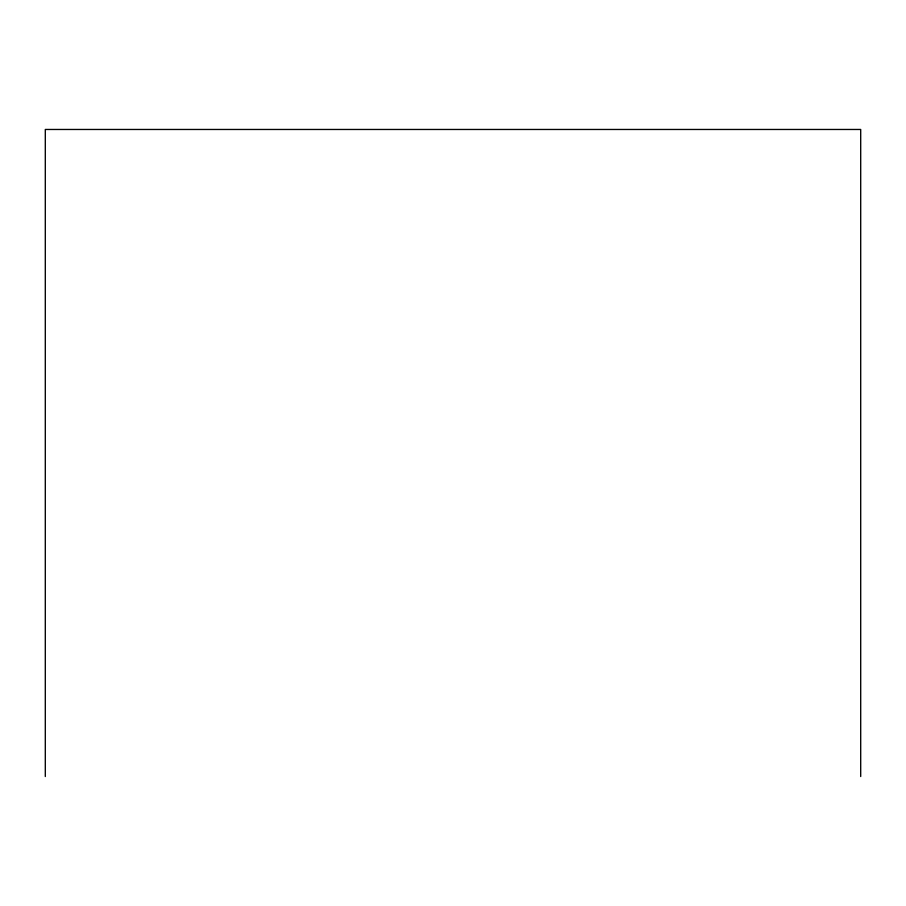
<?xml version="1.0" encoding="UTF-8"?>
<svg xmlns="http://www.w3.org/2000/svg" width="906" height="906" viewBox="0 0 906 906"><rect width="100%" height="100%" fill="white"/><g stroke="black" fill="none" stroke-linecap="round" stroke-linejoin="round"><path stroke-width="1.36" d="M860.7 776.533L860.7 129.467L45.3 129.467L45.3 776.533"/></g></svg>
